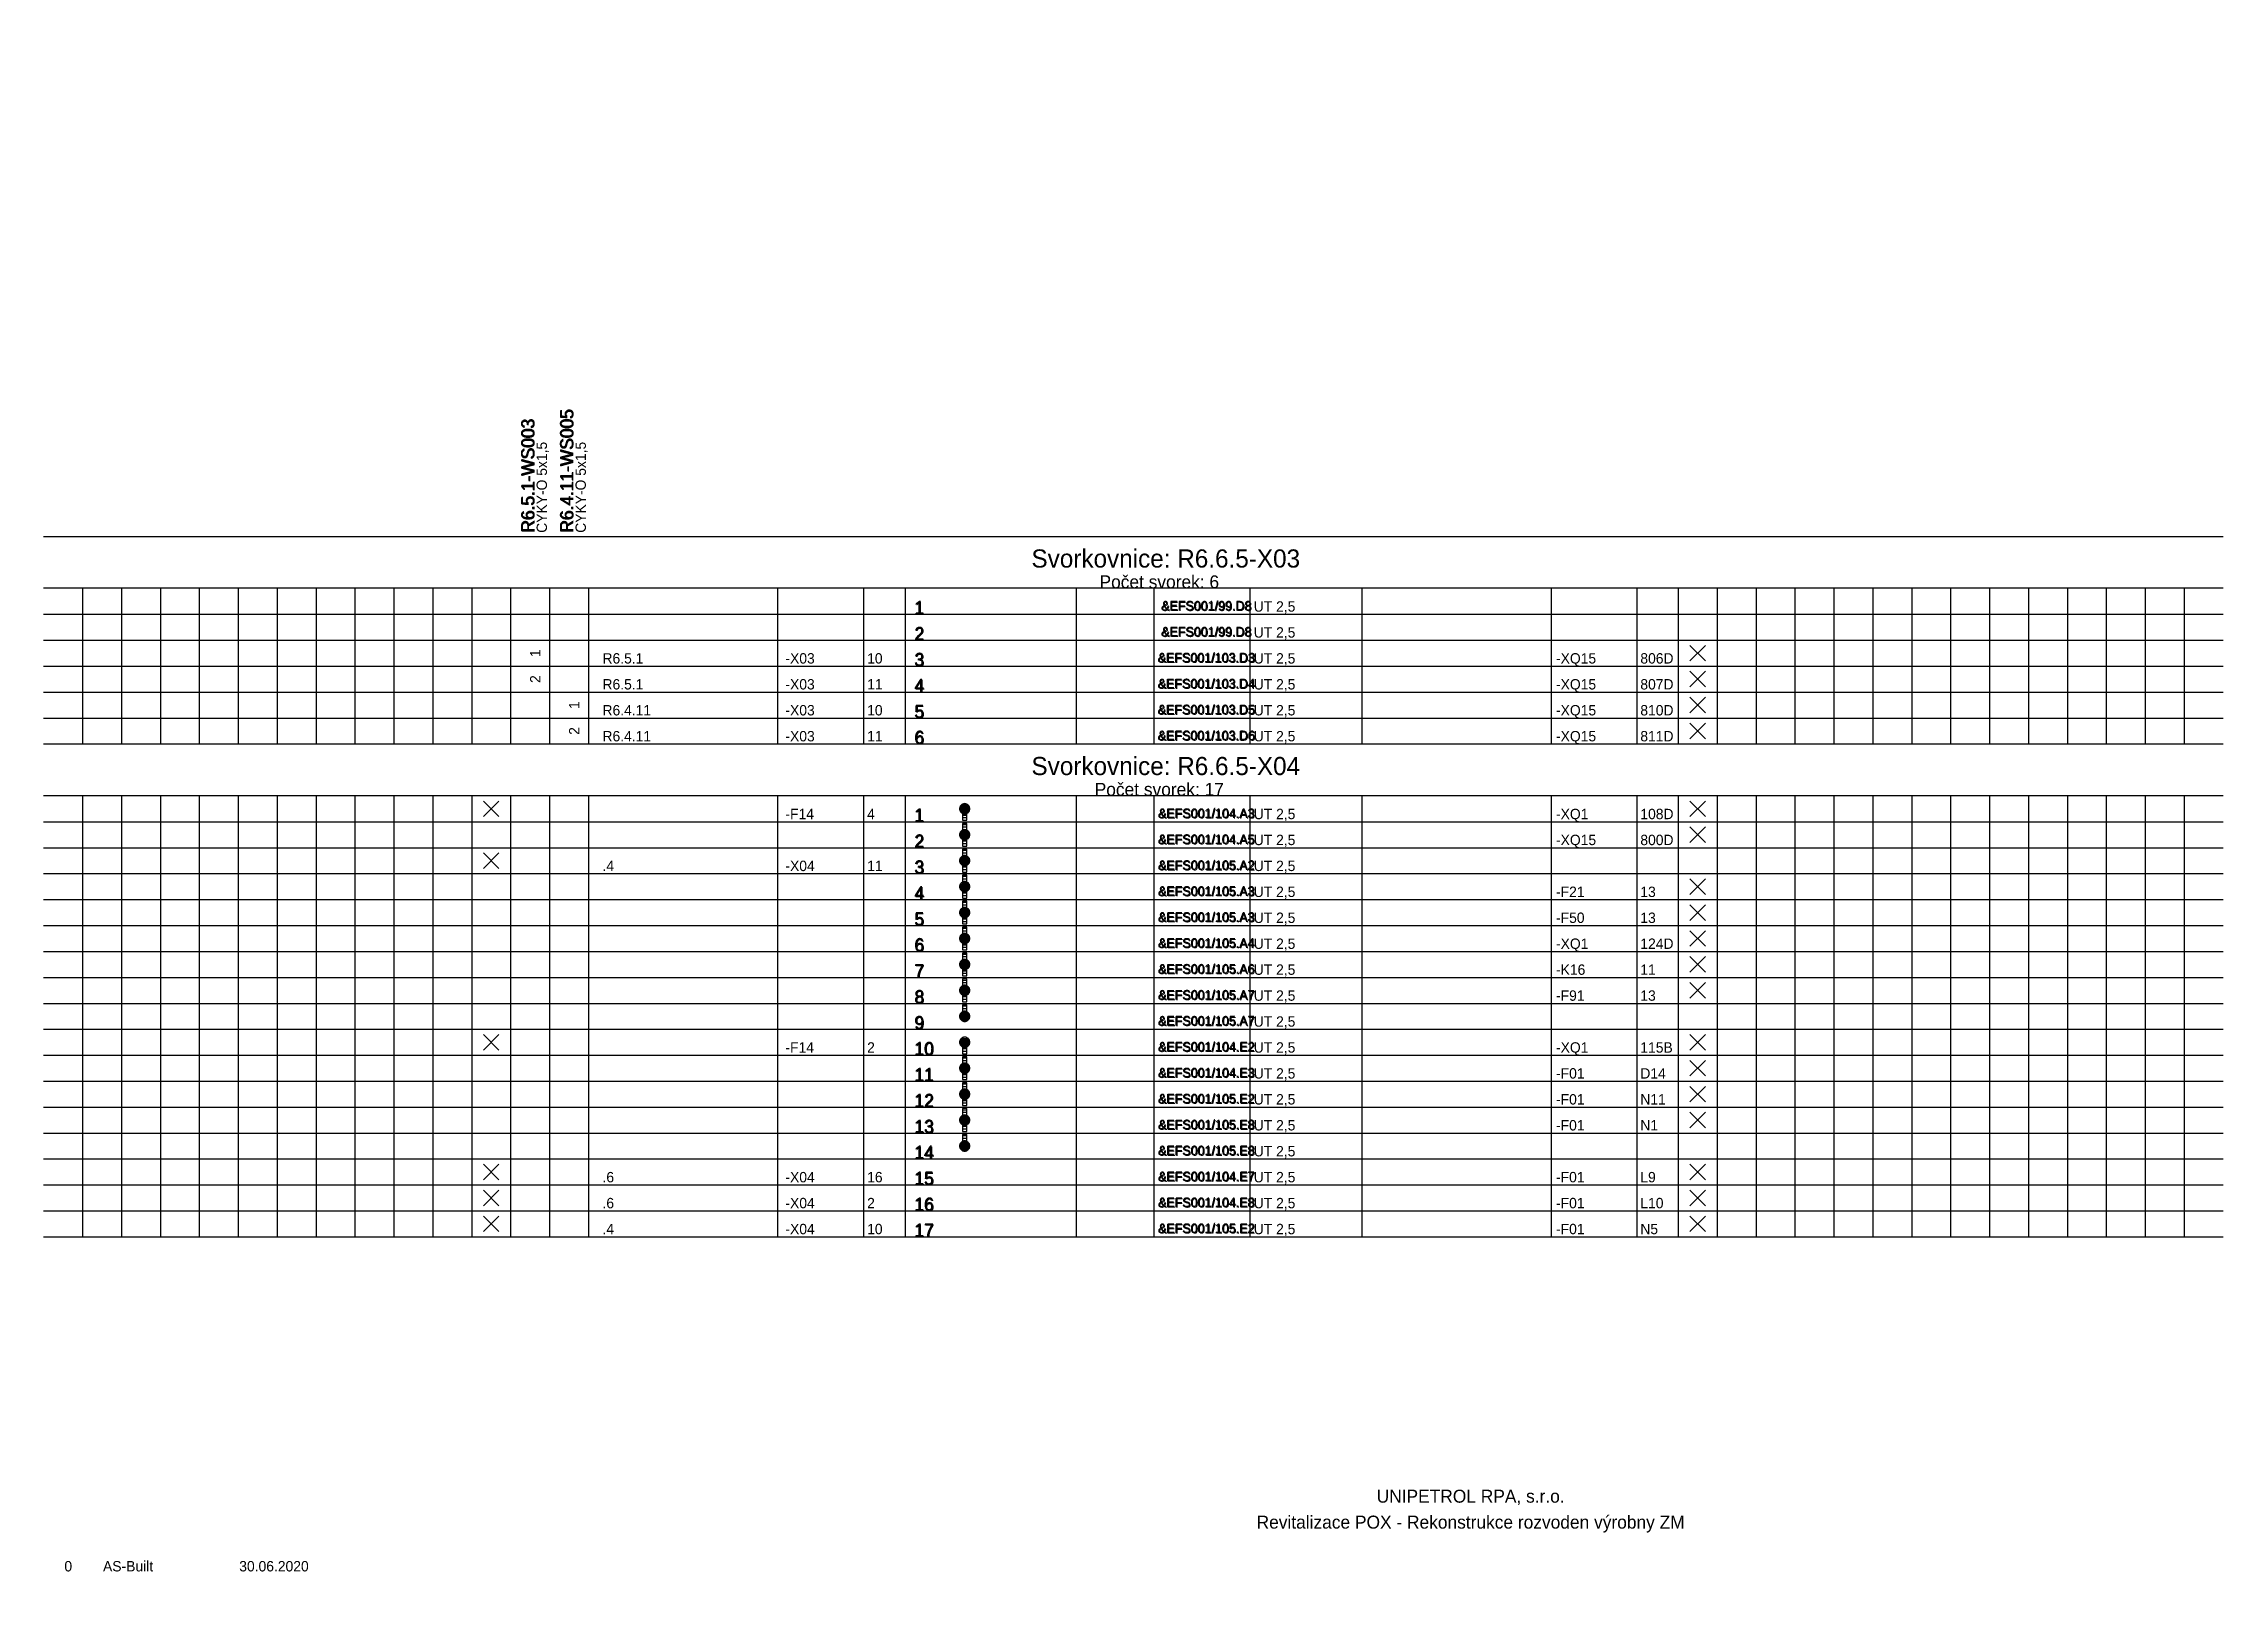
# Model space of a CAD drawing. Extents: x 0 to 420, y -1 to 300.
import ezdxf
from ezdxf.enums import TextEntityAlignment as Align

# ---------------------------------------------------------------- set-up
doc = ezdxf.new("R2010")
doc.units = 0
doc.header["$MEASUREMENT"] = 0
doc.linetypes.add('LTY1', pattern=[0])
for name, color, linetype in [('PEN1', 7, 'LTY1'), ('PEN2', 7, 'LTY1'), ('PEN4', 7, 'LTY1'), ('PEN5', 7, 'LTY1'), ('SYMBOL', 7, 'LTY1')]:
    doc.layers.add(name, color=color, linetype=linetype)
doc.styles.add('NORMSCHRIFT', font='normwin')

# ---------------------------------------------------------------- blocks, each defined once
blk = doc.blocks.new('_SS-BLOK-S')
at = {"layer": 'PEN5', "linetype": 'LTY1'}
for p, q in [((0, -5), (420, -5)), ((420, -15), (0, -15))]:
    blk.add_line(p, q, dxfattribs=at)
at = {"layer": 'PEN1', "style": 'NORMSCHRIFT', "flags": 8}
for tag in ['CODE_1', 'CODE_2', 'CODE_3', 'CODE_4']:
    blk.add_attdef(tag, text='', height=3.5, dxfattribs=at).set_placement((216.25, -11), align=Align.CENTER)
at = {"layer": 'PEN2', "style": 'NORMSCHRIFT', "flags": 8}
blk.add_attdef('CODE_307', text='', height=2.5, dxfattribs=at).set_placement((215, -15), align=Align.CENTER)
at = {"layer": 'PEN4', "style": 'NORMSCHRIFT', "flags": 9}
for tag in ['CODE_558', 'CODE_91']:
    blk.add_attdef(tag, (0, 0), '', height=3.5, dxfattribs=at)
blk = doc.blocks.new('_SS-VETA-S')
at = {"layer": 'PEN1', "linetype": 'LTY1'}
for p, q in [((7.5, 5), (7.5, 0)), ((15, 5), (15, 0)), ((22.5, 5), (22.5, 0)), ((30, 5), (30, 0)), ((37.5, 5), (37.5, 0)), ((45, 5), (45, 0)), ((52.5, 5), (52.5, 0)), ((60, 5), (60, 0)), ((67.5, 5), (67.5, 0)), ((75, 5), (75, 0)), ((82.5, 5), (82.5, 0)), ((90, 5), (90, 0)), ((97.5, 5), (97.5, 0)), ((141.5, 0), (141.5, 5)), ((158, 5), (158, 0)), ((199, 5), (199, 0)), ((214, 0), (214, 5)), ((232.5, 0), (232.5, 5)), ((290.5, 5), (290.5, 0)), ((307, 5), (307, 0)), ((322.5, 5), (322.5, 0)), ((330, 5), (330, 0)), ((337.5, 5), (337.5, 0)), ((345, 5), (345, 0)), ((352.5, 5), (352.5, 0)), ((360, 5), (360, 0)), ((367.5, 5), (367.5, 0)), ((375, 5), (375, 0)), ((382.5, 5), (382.5, 0)), ((390, 5), (390, 0)), ((390, 5), (390, 0)), ((397.5, 5), (397.5, 0)), ((405, 5), (405, 0)), ((412.5, 5), (412.5, 0)), ((0, 0), (420, 0))]:
    blk.add_line(p, q, dxfattribs=at)
at = {"layer": 'PEN5', "linetype": 'LTY1'}
for p, q in [((105, 5), (105, 0)), ((166, 5), (166, 0)), ((254, 5), (254, 0)), ((315, 5), (315, 0))]:
    blk.add_line(p, q, dxfattribs=at)
at = {"layer": 'PEN2', "style": 'NORMSCHRIFT', "flags": 8}
blk.add_attdef('CODE_21', (167.95, -0.1), '', height=2.5, dxfattribs=at)
at = {"layer": 'PEN4', "style": 'NORMSCHRIFT'}
for tag, p, height, flags in [('CODE_63', (0, 0), 3.5, 9), ('CODE_91', (0, 0), 3.5, 9), ('CODE_781', (0, 0), 3.5, 9), ('CODE_782', (0, 0), 3.5, 9), ('CODE_10003', (107.7, 0.5), 2, 8), ('CODE_10001', (107.7, 0.5), 2, 8), ('CODE_10002', (107.7, 0.5), 2, 8), ('CODE_10004', (142.95, 0.5), 2, 8), ('CODE_10021', (158.7, 0.5), 2, 8), ('CODE_41', (233.2, 0.5), 2, 8), ('CODE_11003', (255.95, 0.5), 2, 8), ('CODE_11001', (255.95, 0.5), 2, 8), ('CODE_11002', (255.95, 0.5), 2, 8), ('CODE_11004', (291.45, 0.5), 2, 8), ('CODE_11021', (307.7, 0.5), 2, 8)]:
    blk.add_attdef(tag, p, '', height=height, dxfattribs=dict(at, flags=flags))
at = {"layer": 'PEN4', "style": 'NORMSCHRIFT', "flags": 8}
blk.add_attdef('CODE_45', text='', height=2, dxfattribs=at).set_placement((198.1, 0.4), align=Align.RIGHT)
blk.add_attdef('CODE_10', text='', height=1.8, dxfattribs=at).set_placement((224.2, 0.6), align=Align.CENTER)
blk = doc.blocks.new('_SS-OZN-S')
at = {"layer": 'PEN4', "style": 'NORMSCHRIFT', "flags": 8}
blk.add_attdef('CODE_362', text='', height=2, rotation=90, dxfattribs=at).set_placement((-0.5, 2.5), align=Align.CENTER)
blk = doc.blocks.new('_SS-NEOZN-S')
at = {"layer": 'PEN2', "linetype": 'LTY1'}
for p, q in [((-4, 1), (-1, 4)), ((-4, 4), (-1, 1))]:
    blk.add_line(p, q, dxfattribs=at)
blk = doc.blocks.new('_SS-MUST3-S')
at = {"layer": 'PEN1', "linetype": 'LTY1'}
for p, q in [((-0.975, 0.075), (-1, 0)), ((-1, 0), (-0.975, -0.075)), ((-1, 0), (1, 0)), ((-0.95, 0.25), (-0.975, 0.15)), ((-0.975, 0.15), (-0.975, 0.075)), ((-0.925, 0.325), (-0.95, 0.25)), ((-0.95, 0.25), (0.95, 0.25)), ((-0.9, 0.4), (-0.925, 0.325)), ((-0.85, 0.5), (-0.9, 0.4)), ((-0.8, 0.55), (-0.85, 0.5)), ((-0.85, 0.5), (0.85, 0.5)), ((-0.75, 0.625), (-0.8, 0.55)), ((-0.7, 0.7), (-0.75, 0.625)), ((-0.625, 0.75), (-0.7, 0.7)), ((-0.55, 0.8), (-0.625, 0.75)), ((-0.625, 0.75), (0.625, 0.75)), ((-0.5, 0.85), (-0.55, 0.8)), ((-0.4, 0.9), (-0.5, 0.85)), ((-0.325, 0.925), (-0.4, 0.9)), ((-0.4, 0), (-0.4, -2.2)), ((0.4, 0), (-0.4, 0)), ((-0.25, 0.95), (-0.325, 0.925)), ((-0.15, 0.975), (-0.25, 0.95)), ((-0.075, 0.975), (-0.15, 0.975)), ((0, 1), (-0.075, 0.975)), ((0.075, 0.975), (0, 1)), ((0.15, 0.975), (0.075, 0.975)), ((0.25, 0.95), (0.15, 0.975)), ((0.325, 0.925), (0.25, 0.95)), ((0.4, 0.9), (0.325, 0.925)), ((0.5, 0.85), (0.4, 0.9)), ((0.4, -2.2), (0.4, 0)), ((0.55, 0.8), (0.5, 0.85)), ((0.625, 0.75), (0.55, 0.8)), ((0.7, 0.7), (0.625, 0.75)), ((0.75, 0.625), (0.7, 0.7)), ((0.8, 0.55), (0.75, 0.625)), ((0.85, 0.5), (0.8, 0.55)), ((0.9, 0.4), (0.85, 0.5)), ((0.925, 0.325), (0.9, 0.4)), ((0.95, 0.25), (0.925, 0.325)), ((0.975, 0.15), (0.95, 0.25)), ((0.975, 0.075), (0.975, 0.15)), ((1, 0), (0.975, 0.075)), ((0.975, -0.075), (1, 0)), ((-0.975, -0.075), (-0.975, -0.15)), ((-0.975, -0.15), (-0.95, -0.25)), ((-0.95, -0.25), (-0.925, -0.325)), ((-0.95, -0.25), (0.95, -0.25)), ((-0.925, -0.325), (-0.9, -0.4)), ((-0.9, -0.4), (-0.85, -0.5)), ((-0.85, -0.5), (-0.8, -0.55)), ((-0.85, -0.5), (0.85, -0.5)), ((-0.8, -0.55), (-0.75, -0.625)), ((-0.75, -0.625), (-0.7, -0.7)), ((-0.7, -0.7), (-0.625, -0.75)), ((-0.625, -0.75), (-0.55, -0.8)), ((-0.625, -0.75), (0.625, -0.75)), ((-0.55, -0.8), (-0.5, -0.85)), ((-0.5, -0.85), (-0.4, -0.9)), ((-0.4, -0.2), (0.4, -0.2)), ((-0.4, -0.7), (0.4, -0.7)), ((-0.4, -0.9), (-0.325, -0.925)), ((-0.4, -1.2), (0.4, -1.2)), ((-0.4, -1.7), (0.4, -1.7)), ((-0.4, -2.2), (0.4, -2.2)), ((-0.4, -2.2), (0.4, -2.2)), ((-0.325, -0.925), (-0.25, -0.95)), ((-0.25, -0.95), (-0.15, -0.975)), ((-0.15, -0.975), (-0.075, -0.975)), ((-0.075, -0.975), (0, -1)), ((0, -1), (0.075, -0.975)), ((0.075, -0.975), (0.15, -0.975)), ((0.15, -0.975), (0.25, -0.95)), ((0.25, -0.95), (0.325, -0.925)), ((0.325, -0.925), (0.4, -0.9)), ((0.4, -0.9), (0.5, -0.85)), ((0.5, -0.85), (0.55, -0.8)), ((0.55, -0.8), (0.625, -0.75)), ((0.625, -0.75), (0.7, -0.7)), ((0.7, -0.7), (0.75, -0.625)), ((0.75, -0.625), (0.8, -0.55)), ((0.8, -0.55), (0.85, -0.5)), ((0.85, -0.5), (0.9, -0.4)), ((0.9, -0.4), (0.925, -0.325)), ((0.925, -0.325), (0.95, -0.25)), ((0.95, -0.25), (0.975, -0.15)), ((0.975, -0.15), (0.975, -0.075))]:
    blk.add_line(p, q, dxfattribs=at)
blk = doc.blocks.new('_SS-MUST1-S')
at = {"layer": 'PEN1', "linetype": 'LTY1'}
for p, q in [((-0.975, 0.075), (-1, 0)), ((-1, 0), (-0.975, -0.075)), ((-1, 0), (1, 0)), ((-0.95, 0.25), (-0.975, 0.15)), ((-0.975, 0.15), (-0.975, 0.075)), ((-0.925, 0.325), (-0.95, 0.25)), ((-0.95, 0.25), (0.95, 0.25)), ((-0.9, 0.4), (-0.925, 0.325)), ((-0.85, 0.5), (-0.9, 0.4)), ((-0.8, 0.55), (-0.85, 0.5)), ((-0.85, 0.5), (0.85, 0.5)), ((-0.75, 0.625), (-0.8, 0.55)), ((-0.7, 0.7), (-0.75, 0.625)), ((-0.625, 0.75), (-0.7, 0.7)), ((-0.55, 0.8), (-0.625, 0.75)), ((-0.625, 0.75), (0.625, 0.75)), ((-0.5, 0.85), (-0.55, 0.8)), ((-0.4, 0.9), (-0.5, 0.85)), ((-0.4, 2.2), (-0.4, 0)), ((0.4, 2.2), (-0.4, 2.2)), ((-0.4, 2), (0.4, 2)), ((-0.4, 1.5), (0.4, 1.5)), ((-0.4, 1), (0.4, 1)), ((-0.325, 0.925), (-0.4, 0.9)), ((-0.4, 0.5), (0.4, 0.5)), ((-0.4, 0), (0.4, 0)), ((-0.4, 0), (0.4, 0)), ((-0.25, 0.95), (-0.325, 0.925)), ((-0.15, 0.975), (-0.25, 0.95)), ((-0.075, 0.975), (-0.15, 0.975)), ((0, 1), (-0.075, 0.975)), ((0.075, 0.975), (0, 1)), ((0.15, 0.975), (0.075, 0.975)), ((0.25, 0.95), (0.15, 0.975)), ((0.325, 0.925), (0.25, 0.95)), ((0.4, 0.9), (0.325, 0.925)), ((0.4, 0), (0.4, 2.2)), ((0.5, 0.85), (0.4, 0.9)), ((0.55, 0.8), (0.5, 0.85)), ((0.625, 0.75), (0.55, 0.8)), ((0.7, 0.7), (0.625, 0.75)), ((0.75, 0.625), (0.7, 0.7)), ((0.8, 0.55), (0.75, 0.625)), ((0.85, 0.5), (0.8, 0.55)), ((0.9, 0.4), (0.85, 0.5)), ((0.925, 0.325), (0.9, 0.4)), ((0.95, 0.25), (0.925, 0.325)), ((0.975, 0.15), (0.95, 0.25)), ((0.975, 0.075), (0.975, 0.15)), ((1, 0), (0.975, 0.075)), ((0.975, -0.075), (1, 0)), ((-0.975, -0.075), (-0.975, -0.15)), ((-0.975, -0.15), (-0.95, -0.25)), ((-0.95, -0.25), (-0.925, -0.325)), ((-0.95, -0.25), (0.95, -0.25)), ((-0.925, -0.325), (-0.9, -0.4)), ((-0.9, -0.4), (-0.85, -0.5)), ((-0.85, -0.5), (-0.8, -0.55)), ((-0.85, -0.5), (0.85, -0.5)), ((-0.8, -0.55), (-0.75, -0.625)), ((-0.75, -0.625), (-0.7, -0.7)), ((-0.7, -0.7), (-0.625, -0.75)), ((-0.625, -0.75), (-0.55, -0.8)), ((-0.625, -0.75), (0.625, -0.75)), ((-0.55, -0.8), (-0.5, -0.85)), ((-0.5, -0.85), (-0.4, -0.9)), ((-0.4, -0.9), (-0.325, -0.925)), ((-0.325, -0.925), (-0.25, -0.95)), ((-0.25, -0.95), (-0.15, -0.975)), ((-0.15, -0.975), (-0.075, -0.975)), ((-0.075, -0.975), (0, -1)), ((0, -1), (0.075, -0.975)), ((0.075, -0.975), (0.15, -0.975)), ((0.15, -0.975), (0.25, -0.95)), ((0.25, -0.95), (0.325, -0.925)), ((0.325, -0.925), (0.4, -0.9)), ((0.4, -0.9), (0.5, -0.85)), ((0.5, -0.85), (0.55, -0.8)), ((0.55, -0.8), (0.625, -0.75)), ((0.625, -0.75), (0.7, -0.7)), ((0.7, -0.7), (0.75, -0.625)), ((0.75, -0.625), (0.8, -0.55)), ((0.8, -0.55), (0.85, -0.5)), ((0.85, -0.5), (0.9, -0.4)), ((0.9, -0.4), (0.925, -0.325)), ((0.925, -0.325), (0.95, -0.25)), ((0.95, -0.25), (0.975, -0.15)), ((0.975, -0.15), (0.975, -0.075))]:
    blk.add_line(p, q, dxfattribs=at)
blk = doc.blocks.new('_SS-KAB-S')
at = {"layer": 'PEN2', "style": 'NORMSCHRIFT', "flags": 8}
blk.add_attdef('CODE_365', (-2.9, -9.35), '', height=2.5, rotation=90, dxfattribs=at)
at = {"layer": 'PEN4', "style": 'NORMSCHRIFT', "flags": 8}
blk.add_attdef('CODE_1003', (-0.5, -9.3), '', height=2, rotation=90, dxfattribs=at)
at = {"layer": 'PEN4', "style": 'NORMSCHRIFT', "flags": 9}
for tag in ['CODE_367', 'CODE_372', 'CODE_373']:
    blk.add_attdef(tag, (0, 0), '', height=3.5, dxfattribs=at)
blk = doc.blocks.new('_9-REV')
at = {"layer": 'PEN4', "style": 'NORMSCHRIFT', "flags": 8}
blk.add_attdef('CODE_12778', text='', height=2, dxfattribs=at).set_placement((-0.25, 0.5), align=Align.CENTER)
at = {"layer": 'PEN4', "style": 'NORMSCHRIFT'}
for tag, p, height, flags in [('CODE_5902', (0, 0), 3.5, 9), ('CODE_12783', (6.45, 0.5), 2, 8), ('CODE_12782', (32.7, 0.5), 2, 8)]:
    blk.add_attdef(tag, p, '', height=height, dxfattribs=dict(at, flags=flags))

msp = doc.modelspace()

# ---------------------------------------------------------------- block references
at = {"layer": 'SYMBOL'}
for name, p, values in [('_SS-KAB-S', (97.5, 215), {'CODE_365': 'R6.5.1-WS003', 'CODE_1003': 'CYKY-O 5x1,5'}), ('_SS-KAB-S', (105, 215), {'CODE_365': 'R6.4.11-WS005', 'CODE_1003': 'CYKY-O 5x1,5'}), ('_SS-VETA-S', (0, 190), {'CODE_21': '1', 'CODE_10': '&EFS001/99.D8', 'CODE_41': 'UT 2,5'}), ('_SS-VETA-S', (0, 185), {'CODE_21': '2', 'CODE_10': '&EFS001/99.D8', 'CODE_41': 'UT 2,5'}), ('_SS-VETA-S', (0, 180), {'CODE_21': '3', 'CODE_10': '&EFS001/103.D3', 'CODE_10004': '-X03', 'CODE_10021': '10', 'CODE_11004': '-XQ15', 'CODE_11021': '806D', 'CODE_41': 'UT 2,5'}), ('_SS-OZN-S', (96.25, 180), {'CODE_362': '1'}), ('_SS-VETA-S', (0, 175), {'CODE_21': '4', 'CODE_10': '&EFS001/103.D4', 'CODE_10004': '-X03', 'CODE_10021': '11', 'CODE_11004': '-XQ15', 'CODE_11021': '807D', 'CODE_41': 'UT 2,5'}), ('_SS-OZN-S', (96.25, 175), {'CODE_362': '2'}), ('_SS-VETA-S', (0, 170), {'CODE_21': '5', 'CODE_10': '&EFS001/103.D5', 'CODE_10004': '-X03', 'CODE_10021': '10', 'CODE_11004': '-XQ15', 'CODE_11021': '810D', 'CODE_41': 'UT 2,5'}), ('_SS-OZN-S', (103.75, 170), {'CODE_362': '1'}), ('_SS-VETA-S', (0, 165), {'CODE_21': '6', 'CODE_10': '&EFS001/103.D6', 'CODE_10004': '-X03', 'CODE_10021': '11', 'CODE_11004': '-XQ15', 'CODE_11021': '811D', 'CODE_41': 'UT 2,5'}), ('_SS-OZN-S', (103.75, 165), {'CODE_362': '2'}), ('_SS-VETA-S', (0, 150), {'CODE_21': '1', 'CODE_10': '&EFS001/104.A3', 'CODE_10004': '-F14', 'CODE_10021': '4', 'CODE_11004': '-XQ1', 'CODE_11021': '108D', 'CODE_41': 'UT 2,5'}), ('_SS-VETA-S', (0, 145), {'CODE_21': '2', 'CODE_10': '&EFS001/104.A5', 'CODE_11004': '-XQ15', 'CODE_11021': '800D', 'CODE_41': 'UT 2,5'}), ('_SS-VETA-S', (0, 140), {'CODE_21': '3', 'CODE_10': '&EFS001/105.A2', 'CODE_10004': '-X04', 'CODE_10021': '11', 'CODE_41': 'UT 2,5'}), ('_SS-VETA-S', (0, 135), {'CODE_21': '4', 'CODE_10': '&EFS001/105.A3', 'CODE_11004': '-F21', 'CODE_11021': '13', 'CODE_41': 'UT 2,5'}), ('_SS-VETA-S', (0, 130), {'CODE_21': '5', 'CODE_10': '&EFS001/105.A3', 'CODE_11004': '-F50', 'CODE_11021': '13', 'CODE_41': 'UT 2,5'}), ('_SS-VETA-S', (0, 125), {'CODE_21': '6', 'CODE_10': '&EFS001/105.A4', 'CODE_11004': '-XQ1', 'CODE_11021': '124D', 'CODE_41': 'UT 2,5'}), ('_SS-VETA-S', (0, 120), {'CODE_21': '7', 'CODE_10': '&EFS001/105.A6', 'CODE_11004': '-K16', 'CODE_11021': '11', 'CODE_41': 'UT 2,5'}), ('_SS-VETA-S', (0, 115), {'CODE_21': '8', 'CODE_10': '&EFS001/105.A7', 'CODE_11004': '-F91', 'CODE_11021': '13', 'CODE_41': 'UT 2,5'}), ('_SS-VETA-S', (0, 110), {'CODE_21': '9', 'CODE_10': '&EFS001/105.A7', 'CODE_41': 'UT 2,5'}), ('_SS-VETA-S', (0, 105), {'CODE_21': '10', 'CODE_10': '&EFS001/104.E2', 'CODE_10004': '-F14', 'CODE_10021': '2', 'CODE_11004': '-XQ1', 'CODE_11021': '115B', 'CODE_41': 'UT 2,5'}), ('_SS-VETA-S', (0, 100), {'CODE_21': '11', 'CODE_10': '&EFS001/104.E3', 'CODE_11004': '-F01', 'CODE_11021': 'D14', 'CODE_41': 'UT 2,5'}), ('_SS-VETA-S', (0, 95), {'CODE_21': '12', 'CODE_10': '&EFS001/105.E2', 'CODE_11004': '-F01', 'CODE_11021': 'N11', 'CODE_41': 'UT 2,5'}), ('_SS-VETA-S', (0, 90), {'CODE_21': '13', 'CODE_10': '&EFS001/105.E8', 'CODE_11004': '-F01', 'CODE_11021': 'N1', 'CODE_41': 'UT 2,5'}), ('_SS-VETA-S', (0, 85), {'CODE_21': '14', 'CODE_10': '&EFS001/105.E8', 'CODE_41': 'UT 2,5'}), ('_SS-VETA-S', (0, 80), {'CODE_21': '15', 'CODE_10': '&EFS001/104.E7', 'CODE_10004': '-X04', 'CODE_10021': '16', 'CODE_11004': '-F01', 'CODE_11021': 'L9', 'CODE_41': 'UT 2,5'}), ('_SS-VETA-S', (0, 75), {'CODE_21': '16', 'CODE_10': '&EFS001/104.E8', 'CODE_10004': '-X04', 'CODE_10021': '2', 'CODE_11004': '-F01', 'CODE_11021': 'L10', 'CODE_41': 'UT 2,5'}), ('_SS-VETA-S', (0, 70), {'CODE_21': '17', 'CODE_10': '&EFS001/105.E2', 'CODE_10004': '-X04', 'CODE_10021': '10', 'CODE_11004': '-F01', 'CODE_11021': 'N5', 'CODE_41': 'UT 2,5'}), ('_9-REV', (5, 5), {'CODE_12778': '0', 'CODE_12783': 'AS-Built', 'CODE_12782': '30.06.2020'})]:
    msp.add_blockref(name, p, dxfattribs=at).add_auto_attribs(values)
for name, p in [('_SS-BLOK-S', (0, 210)), ('_SS-NEOZN-S', (321.25, 180)), ('_SS-NEOZN-S', (321.25, 175)), ('_SS-NEOZN-S', (321.25, 170)), ('_SS-NEOZN-S', (321.25, 165)), ('_SS-BLOK-S', (0, 170)), ('_SS-NEOZN-S', (88.75, 150)), ('_SS-MUST3-S', (177.5, 152.5)), ('_SS-NEOZN-S', (321.25, 150)), ('_SS-MUST1-S', (177.5, 147.5)), ('_SS-MUST3-S', (177.5, 147.5)), ('_SS-NEOZN-S', (321.25, 145)), ('_SS-NEOZN-S', (88.75, 140)), ('_SS-MUST1-S', (177.5, 142.5)), ('_SS-MUST3-S', (177.5, 142.5)), ('_SS-MUST1-S', (177.5, 137.5)), ('_SS-NEOZN-S', (321.25, 135)), ('_SS-MUST3-S', (177.5, 137.5)), ('_SS-MUST1-S', (177.5, 132.5)), ('_SS-MUST3-S', (177.5, 132.5)), ('_SS-NEOZN-S', (321.25, 130)), ('_SS-MUST1-S', (177.5, 127.5)), ('_SS-MUST3-S', (177.5, 127.5)), ('_SS-NEOZN-S', (321.25, 125)), ('_SS-MUST1-S', (177.5, 122.5)), ('_SS-MUST3-S', (177.5, 122.5)), ('_SS-NEOZN-S', (321.25, 120)), ('_SS-MUST1-S', (177.5, 117.5)), ('_SS-MUST3-S', (177.5, 117.5)), ('_SS-NEOZN-S', (321.25, 115)), ('_SS-MUST1-S', (177.5, 112.5)), ('_SS-NEOZN-S', (88.75, 105)), ('_SS-MUST3-S', (177.5, 107.5)), ('_SS-NEOZN-S', (321.25, 105)), ('_SS-MUST1-S', (177.5, 102.5)), ('_SS-MUST3-S', (177.5, 102.5)), ('_SS-NEOZN-S', (321.25, 100)), ('_SS-MUST1-S', (177.5, 97.5)), ('_SS-MUST3-S', (177.5, 97.5)), ('_SS-NEOZN-S', (321.25, 95)), ('_SS-MUST1-S', (177.5, 92.5)), ('_SS-MUST3-S', (177.5, 92.5)), ('_SS-NEOZN-S', (321.25, 90)), ('_SS-MUST1-S', (177.5, 87.5)), ('_SS-NEOZN-S', (88.75, 80)), ('_SS-NEOZN-S', (321.25, 80)), ('_SS-NEOZN-S', (88.75, 75)), ('_SS-NEOZN-S', (321.25, 75)), ('_SS-NEOZN-S', (88.75, 70)), ('_SS-NEOZN-S', (321.25, 70))]:
    msp.add_blockref(name, p, dxfattribs=at)

# ---------------------------------------------------------------- texts
at = {"layer": 'PEN1', "style": 'NORMSCHRIFT'}
for s, p in [('Svorkovnice: R6.6.5-X03', (216.25, 199)), ('Svorkovnice: R6.6.5-X04', (216.25, 159))]:
    msp.add_text(s, height=3.5, dxfattribs=at).set_placement(p, align=Align.CENTER)
at = {"layer": 'PEN2', "style": 'NORMSCHRIFT'}
for s, p in [('R6.5.1-WS003', (94.5, 205.75)), ('R6.5.1-WS003', (94.6, 205.85)), ('R6.4.11-WS005', (102, 205.75)), ('R6.4.11-WS005', (102.1, 205.85))]:
    msp.add_text(s, height=2.5, rotation=90, dxfattribs=at).set_placement(p)
for s, p in [('Počet svorek: 6', (215, 195)), ('Počet svorek: 17', (215, 155)), ('UNIPETROL RPA, s.r.o.', (275, 18.75)), ('Revitalizace POX - Rekonstrukce rozvoden výrobny ZM', (275, 13.75))]:
    msp.add_text(s, height=2.5, dxfattribs=at).set_placement(p, align=Align.CENTER)
for s, p in [('1', (167.75, 190)), ('1', (167.85, 190.1)), ('2', (167.75, 185)), ('2', (167.85, 185.1)), ('3', (167.75, 180)), ('3', (167.85, 180.1)), ('4', (167.75, 175)), ('4', (167.85, 175.1)), ('5', (167.75, 170)), ('5', (167.85, 170.1)), ('6', (167.75, 165)), ('6', (167.85, 165.1)), ('1', (167.75, 150)), ('1', (167.85, 150.1)), ('2', (167.75, 145)), ('2', (167.85, 145.1)), ('3', (167.75, 140)), ('3', (167.85, 140.1)), ('4', (167.75, 135)), ('4', (167.85, 135.1)), ('5', (167.75, 130)), ('5', (167.85, 130.1)), ('6', (167.75, 125)), ('6', (167.85, 125.1)), ('7', (167.75, 120)), ('7', (167.85, 120.1)), ('8', (167.75, 115)), ('8', (167.85, 115.1)), ('9', (167.75, 110)), ('9', (167.85, 110.1)), ('10', (167.75, 105)), ('10', (167.85, 105.1)), ('11', (167.75, 100)), ('11', (167.85, 100.1)), ('12', (167.75, 95)), ('12', (167.85, 95.1)), ('13', (167.75, 90)), ('13', (167.85, 90.1)), ('14', (167.75, 85)), ('14', (167.85, 85.1)), ('15', (167.75, 80)), ('15', (167.85, 80.1)), ('16', (167.75, 75)), ('16', (167.85, 75.1)), ('17', (167.75, 70)), ('17', (167.85, 70.1))]:
    msp.add_text(s, height=2.5, dxfattribs=at).set_placement(p)
at = {"layer": 'PEN4', "style": 'NORMSCHRIFT'}
for s, p in [('&EFS001/99.D8', (224, 190.7)), ('&EFS001/99.D8', (224.1, 190.8)), ('&EFS001/99.D8', (224, 185.7)), ('&EFS001/99.D8', (224.1, 185.8)), ('&EFS001/103.D3', (224, 180.7)), ('&EFS001/103.D3', (224.1, 180.8)), ('&EFS001/103.D4', (224, 175.7)), ('&EFS001/103.D4', (224.1, 175.8)), ('&EFS001/103.D5', (224, 170.7)), ('&EFS001/103.D5', (224.1, 170.8)), ('&EFS001/103.D6', (224, 165.7)), ('&EFS001/103.D6', (224.1, 165.8)), ('&EFS001/104.A3', (224, 150.7)), ('&EFS001/104.A3', (224.1, 150.8)), ('&EFS001/104.A5', (224, 145.7)), ('&EFS001/104.A5', (224.1, 145.8)), ('&EFS001/105.A2', (224, 140.7)), ('&EFS001/105.A2', (224.1, 140.8)), ('&EFS001/105.A3', (224, 135.7)), ('&EFS001/105.A3', (224.1, 135.8)), ('&EFS001/105.A3', (224, 130.7)), ('&EFS001/105.A3', (224.1, 130.8)), ('&EFS001/105.A4', (224, 125.7)), ('&EFS001/105.A4', (224.1, 125.8)), ('&EFS001/105.A6', (224, 120.7)), ('&EFS001/105.A6', (224.1, 120.8)), ('&EFS001/105.A7', (224.1, 115.8)), ('&EFS001/105.A7', (224, 115.7)), ('&EFS001/105.A7', (224, 110.7)), ('&EFS001/105.A7', (224.1, 110.8)), ('&EFS001/104.E2', (224, 105.7)), ('&EFS001/104.E2', (224.1, 105.8)), ('&EFS001/104.E3', (224, 100.7)), ('&EFS001/104.E3', (224.1, 100.8)), ('&EFS001/105.E2', (224, 95.7)), ('&EFS001/105.E2', (224.1, 95.8)), ('&EFS001/105.E8', (224, 90.7)), ('&EFS001/105.E8', (224.1, 90.8)), ('&EFS001/105.E8', (224, 85.7)), ('&EFS001/105.E8', (224.1, 85.8)), ('&EFS001/104.E7', (224, 80.7)), ('&EFS001/104.E7', (224.1, 80.8)), ('&EFS001/104.E8', (224, 75.7)), ('&EFS001/104.E8', (224.1, 75.8)), ('&EFS001/105.E2', (224, 70.7)), ('&EFS001/105.E2', (224.1, 70.8))]:
    msp.add_text(s, height=1.8, dxfattribs=at).set_placement(p, align=Align.CENTER)
for s, p in [('R6.5.1', (107.7, 180.5)), ('R6.5.1', (107.7, 175.5)), ('R6.4.11', (107.7, 170.5)), ('R6.4.11', (107.7, 165.5)), ('.4', (107.7, 140.5)), ('.6', (107.7, 80.5)), ('.6', (107.7, 75.5)), ('.4', (107.7, 70.5))]:
    msp.add_text(s, height=2, dxfattribs=at).set_placement(p)

doc.saveas('drawing.dxf')
